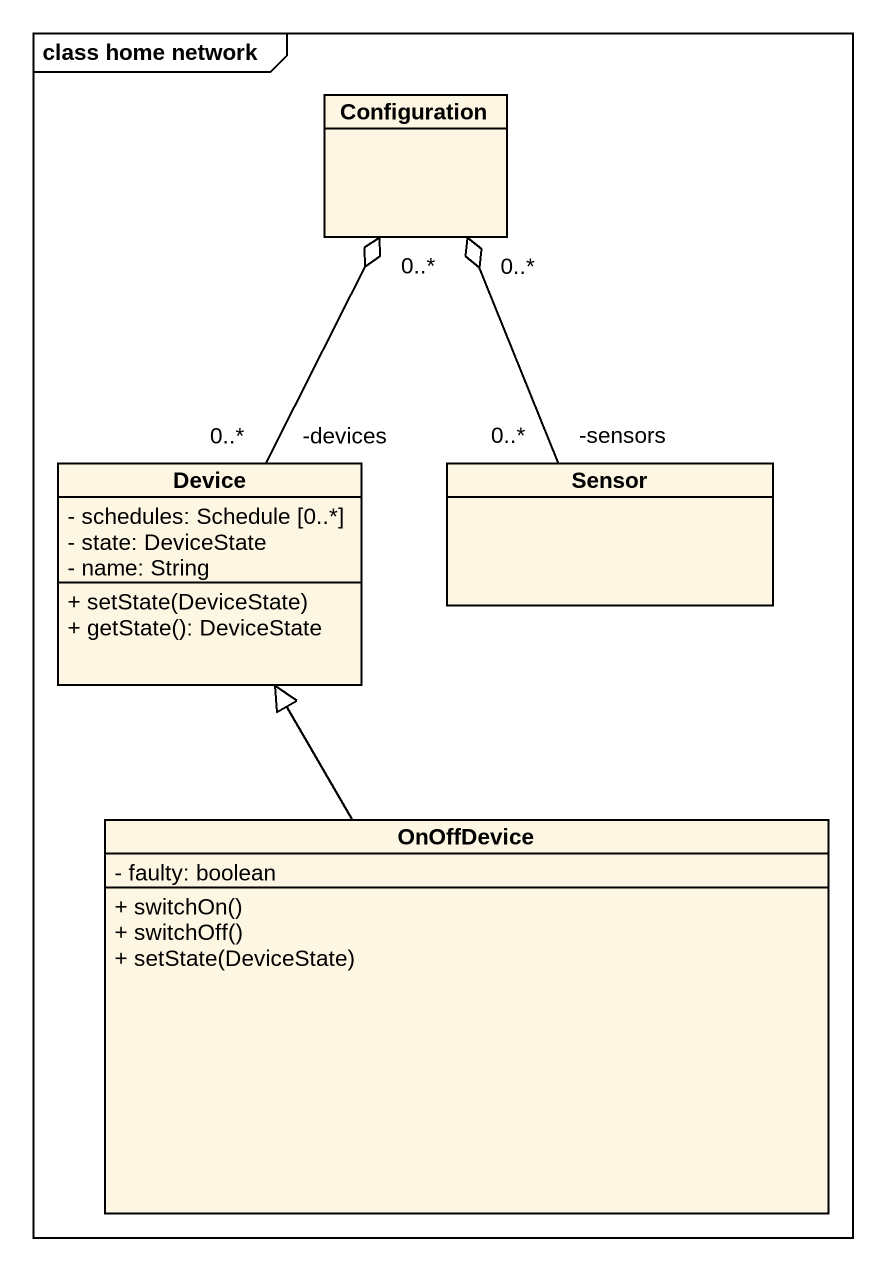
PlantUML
@startuml
mainframe class home network
hide circle
hide empty members
skinparam classAttributeIconSize 0
class Configuration
class Device {
  - schedules: Schedule [0..*]
  - state: DeviceState
  - name: String
  + setState(DeviceState)
  + getState(): DeviceState
}
class Sensor
class OnOffDevice {
  - faulty: boolean
  + switchOn()
  + switchOff()
  + setState(DeviceState)
}
Device "-devices\n0..*" -up-o "0..*" Configuration
Sensor "-sensors\n0..*" -up-o "0..*" Configuration
OnOffDevice -up-|> Device
@enduml
